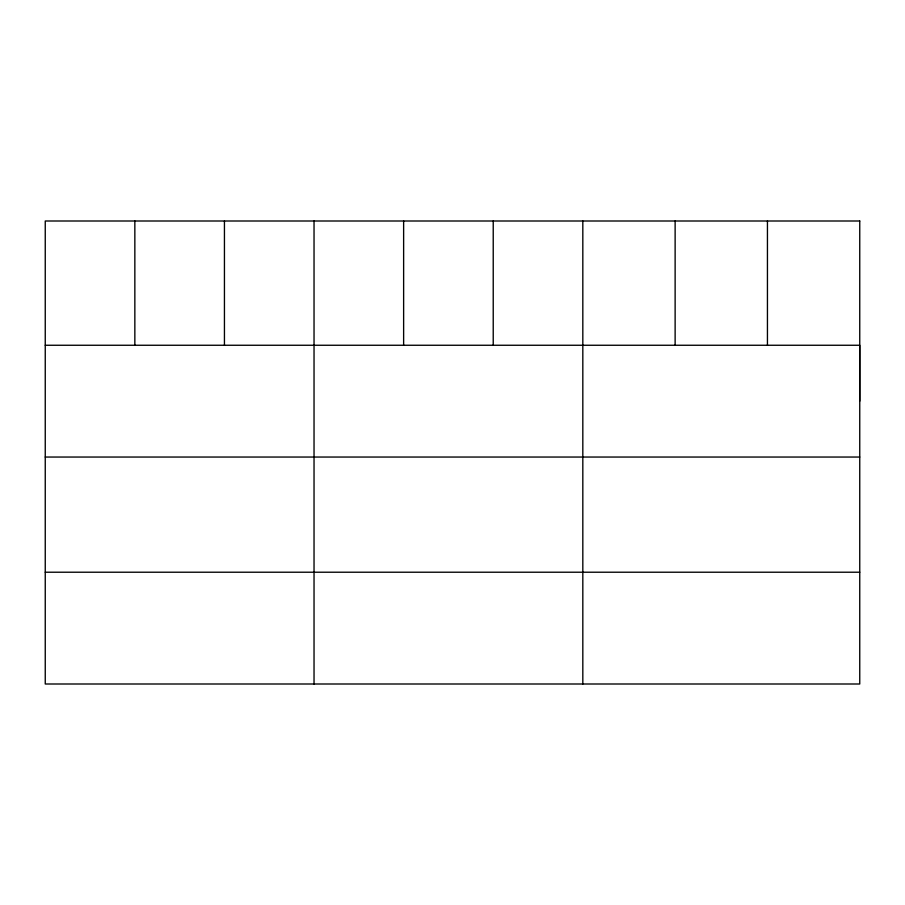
<?xml version="1.0" encoding="UTF-8"?>
<svg xmlns="http://www.w3.org/2000/svg" width="905" height="905" viewBox="0 0 905 905"><rect width="100%" height="100%" fill="white"/><g stroke="black" fill="none" stroke-linecap="round" stroke-linejoin="round"><path stroke-width="1.36" d="M859.75 401.153L859.75 345.257L45.25 345.257M45.25 457.048L859.75 457.048M45.25 572.22L859.75 572.22M767.44 221.001L767.44 345.257M675.13 221.001L675.13 345.257M582.82 221.001L582.82 683.999M493.225 221.001L493.225 345.257M403.63 221.001L403.63 345.257M314.035 221.001L314.035 683.999M224.44 221.001L224.44 345.257M134.845 221.001L134.845 345.257M859.75 221.001L45.25 221.001L45.25 683.999L859.75 683.999L859.75 221.001"/></g></svg>
